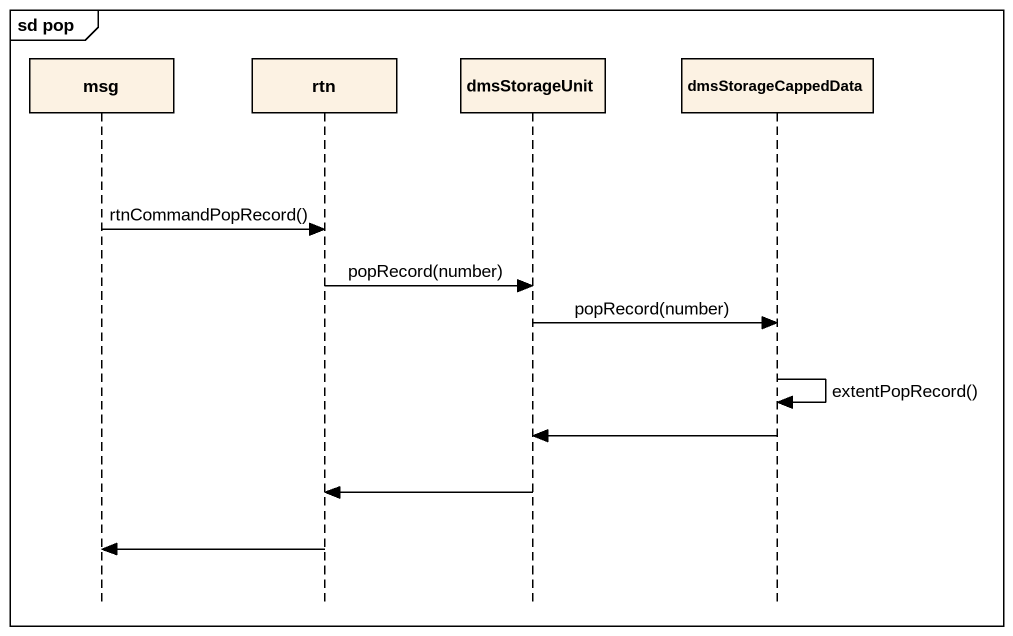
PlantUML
@startuml
mainframe sd pop
hide footbox
participant msg
participant rtn
participant dmsStorageUnit
participant dmsStorageCappedData

msg -> rtn : rtnCommandPopRecord()
rtn -> dmsStorageUnit : popRecord(number)
dmsStorageUnit -> dmsStorageCappedData : popRecord(number)
dmsStorageCappedData -> dmsStorageCappedData : extentPopRecord()
dmsStorageCappedData -> dmsStorageUnit
dmsStorageUnit -> rtn
rtn -> msg
@enduml
